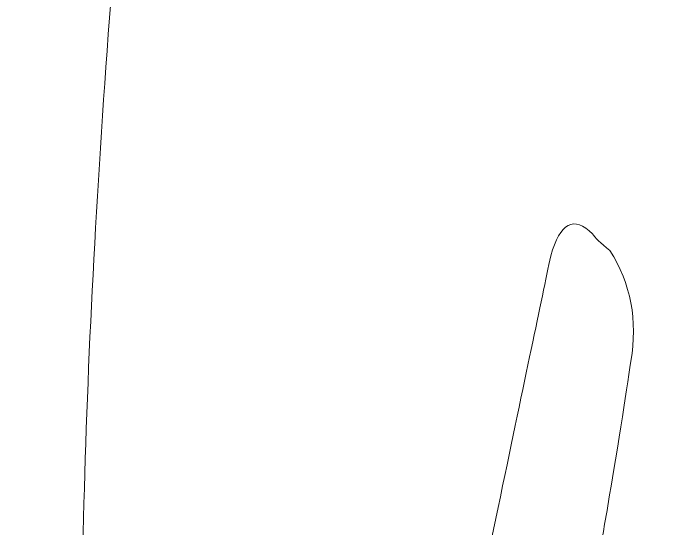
# Model space of a CAD drawing. Header units: inches. Extents: x -0.07 to 6.07, y -5.51 to -0.37.
# Drawn here: x 4.2195 to 4.4531, y -4.7527 to -4.5695 of the extents above; entities that cross this region are included whole.
import ezdxf

# ---------------------------------------------------------------- set-up
doc = ezdxf.new("R2010")
doc.units = ezdxf.units.IN
doc.header["$MEASUREMENT"] = 0
doc.layers.add('Layer 1', color=7, linetype='Continuous')

# ---------------------------------------------------------------- blocks, each defined once
blk = doc.blocks.new('block 12')
at = {"layer": 'Layer 1', "lineweight": 0}
blk.add_open_spline([(4.16814, -4.93875), (4.16484, -4.91911), (4.16213, -4.89879), (4.16011, -4.87784), (4.15808, -4.85689), (4.1562, -4.83725), (4.15455, -4.81888), (4.1529, -4.79793), (4.15162, -4.77697), (4.15087, -4.75598), (4.1393, -4.78614), (4.12608, -4.81689), (4.11129, -4.84836), (4.09642, -4.87979), (4.07997, -4.90799), (4.06179, -4.93285), (4.04369, -4.95775), (4.02454, -4.97773), (4.00434, -4.99279), (3.98413, -5.00785), (3.96333, -5.01344), (3.94193, -5.0095), (3.91879, -5.00556), (3.90069, -4.99346), (3.88755, -4.97315), (3.87433, -4.95283), (3.86547, -4.92793), (3.86096, -4.89846), (3.85638, -4.86898), (3.8554, -4.83657), (3.85781, -4.80119), (3.86029, -4.76582), (3.86547, -4.73015), (3.87328, -4.69409), (3.88109, -4.65804), (3.8916, -4.62402), (3.90482, -4.59188), (3.91797, -4.55981), (3.93246, -4.53262), (3.94808, -4.51031), (3.96295, -4.48808), (3.9794, -4.46874), (3.99758, -4.45237), (4.01568, -4.436), (4.034, -4.42323), (4.05256, -4.41403), (4.07111, -4.40486), (4.08921, -4.40096), (4.10693, -4.40224), (4.12466, -4.40355), (4.14095, -4.41076), (4.15575, -4.42387), (4.16236, -4.31252), (4.17227, -4.20343), (4.18549, -4.09663), (4.19863, -3.98987), (4.21306, -3.89851), (4.22875, -3.8225), (4.24272, -3.75047), (4.25917, -3.68757), (4.27817, -3.63383), (4.28561, -3.61157), (4.29402, -3.58994), (4.30356, -3.56898), (4.31302, -3.54803), (4.32331, -3.53), (4.33443, -3.51494), (4.34554, -3.49988), (4.35733, -3.48873), (4.36965, -3.48152), (4.38204, -3.47435), (4.39481, -3.47337), (4.40795, -3.47859), (4.42448, -3.48516), (4.43619, -3.50773), (4.44325, -3.54637), (4.45024, -3.58505), (4.45309, -3.63417), (4.45189, -3.69377), (4.45061, -3.7534), (4.44551, -3.82055), (4.43642, -3.8952), (4.42733, -3.96989), (4.41434, -4.04624), (4.39751, -4.12416), (4.38054, -4.20212), (4.36019, -4.27876), (4.3363, -4.35409), (4.31234, -4.42946), (4.28516, -4.49788), (4.25466, -4.55947), (4.24971, -4.62233), (4.2464, -4.68197), (4.24482, -4.73829), (4.24317, -4.79466), (4.24355, -4.84442), (4.24603, -4.88764), (4.2485, -4.9309), (4.25346, -4.9653), (4.2609, -4.99084), (4.26826, -5.01637), (4.279, -5.02914), (4.29304, -5.02914), (4.30371, -5.02914), (4.31527, -5.01277), (4.32759, -4.98002), (4.33998, -4.94727), (4.3517, -4.90961), (4.36289, -4.86702), (4.37401, -4.82448), (4.38384, -4.78253), (4.39256, -4.74126), (4.40119, -4.69999), (4.40713, -4.67149), (4.41043, -4.65575), (4.41374, -4.64396), (4.41869, -4.64137), (4.4253, -4.64791), (4.42613, -4.64922), (4.42816, -4.65117), (4.43146, -4.6538), (4.4389, -4.66559), (4.44137, -4.6787), (4.4389, -4.69308), (4.43724, -4.70487), (4.43416, -4.72425), (4.42958, -4.75106), (4.42508, -4.77795), (4.41914, -4.80807), (4.41171, -4.84149), (4.40427, -4.87487), (4.39564, -4.90927), (4.38572, -4.94465), (4.37581, -4.98002), (4.36469, -5.01213), (4.35238, -5.04093), (4.33998, -5.06973), (4.32661, -5.09332), (4.31219, -5.11168), (4.29777, -5.13001), (4.2823, -5.13853), (4.26578, -5.13725), (4.25264, -5.13725), (4.24024, -5.13001), (4.22875, -5.11562), (4.21801, -5.10383), (4.20727, -5.08419), (4.19661, -5.05667), (4.18587, -5.02914), (4.1764, -4.98986), (4.16814, -4.93875)], degree=3, knots=[0, 0, 0, 0, 1, 1, 1, 2, 2, 2, 3, 3, 3, 4, 4, 4, 5, 5, 5, 6, 6, 6, 7, 7, 7, 8, 8, 8, 9, 9, 9, 10, 10, 10, 11, 11, 11, 12, 12, 12, 13, 13, 13, 14, 14, 14, 15, 15, 15, 16, 16, 16, 17, 17, 17, 18, 18, 18, 19, 19, 19, 20, 20, 20, 21, 21, 21, 22, 22, 22, 23, 23, 23, 24, 24, 24, 25, 25, 25, 26, 26, 26, 27, 27, 27, 28, 28, 28, 29, 29, 29, 30, 30, 30, 31, 31, 31, 32, 32, 32, 33, 33, 33, 34, 34, 34, 35, 35, 35, 36, 36, 36, 37, 37, 37, 38, 38, 38, 39, 39, 39, 40, 40, 40, 41, 41, 41, 42, 42, 42, 43, 43, 43, 44, 44, 44, 45, 45, 45, 46, 46, 46, 47, 47, 47, 48, 48, 48, 49, 49, 49, 50, 50, 50, 50], dxfattribs=at)
blk = doc.blocks.new('block 5')
at = {"layer": 'Layer 1'}
blk.add_blockref('block 12', (0, 0), dxfattribs=at)

msp = doc.modelspace()

# ---------------------------------------------------------------- block references
at = {"layer": 'Layer 1'}
msp.add_blockref('block 5', (0, 0), dxfattribs=at)

doc.saveas('drawing.dxf')
